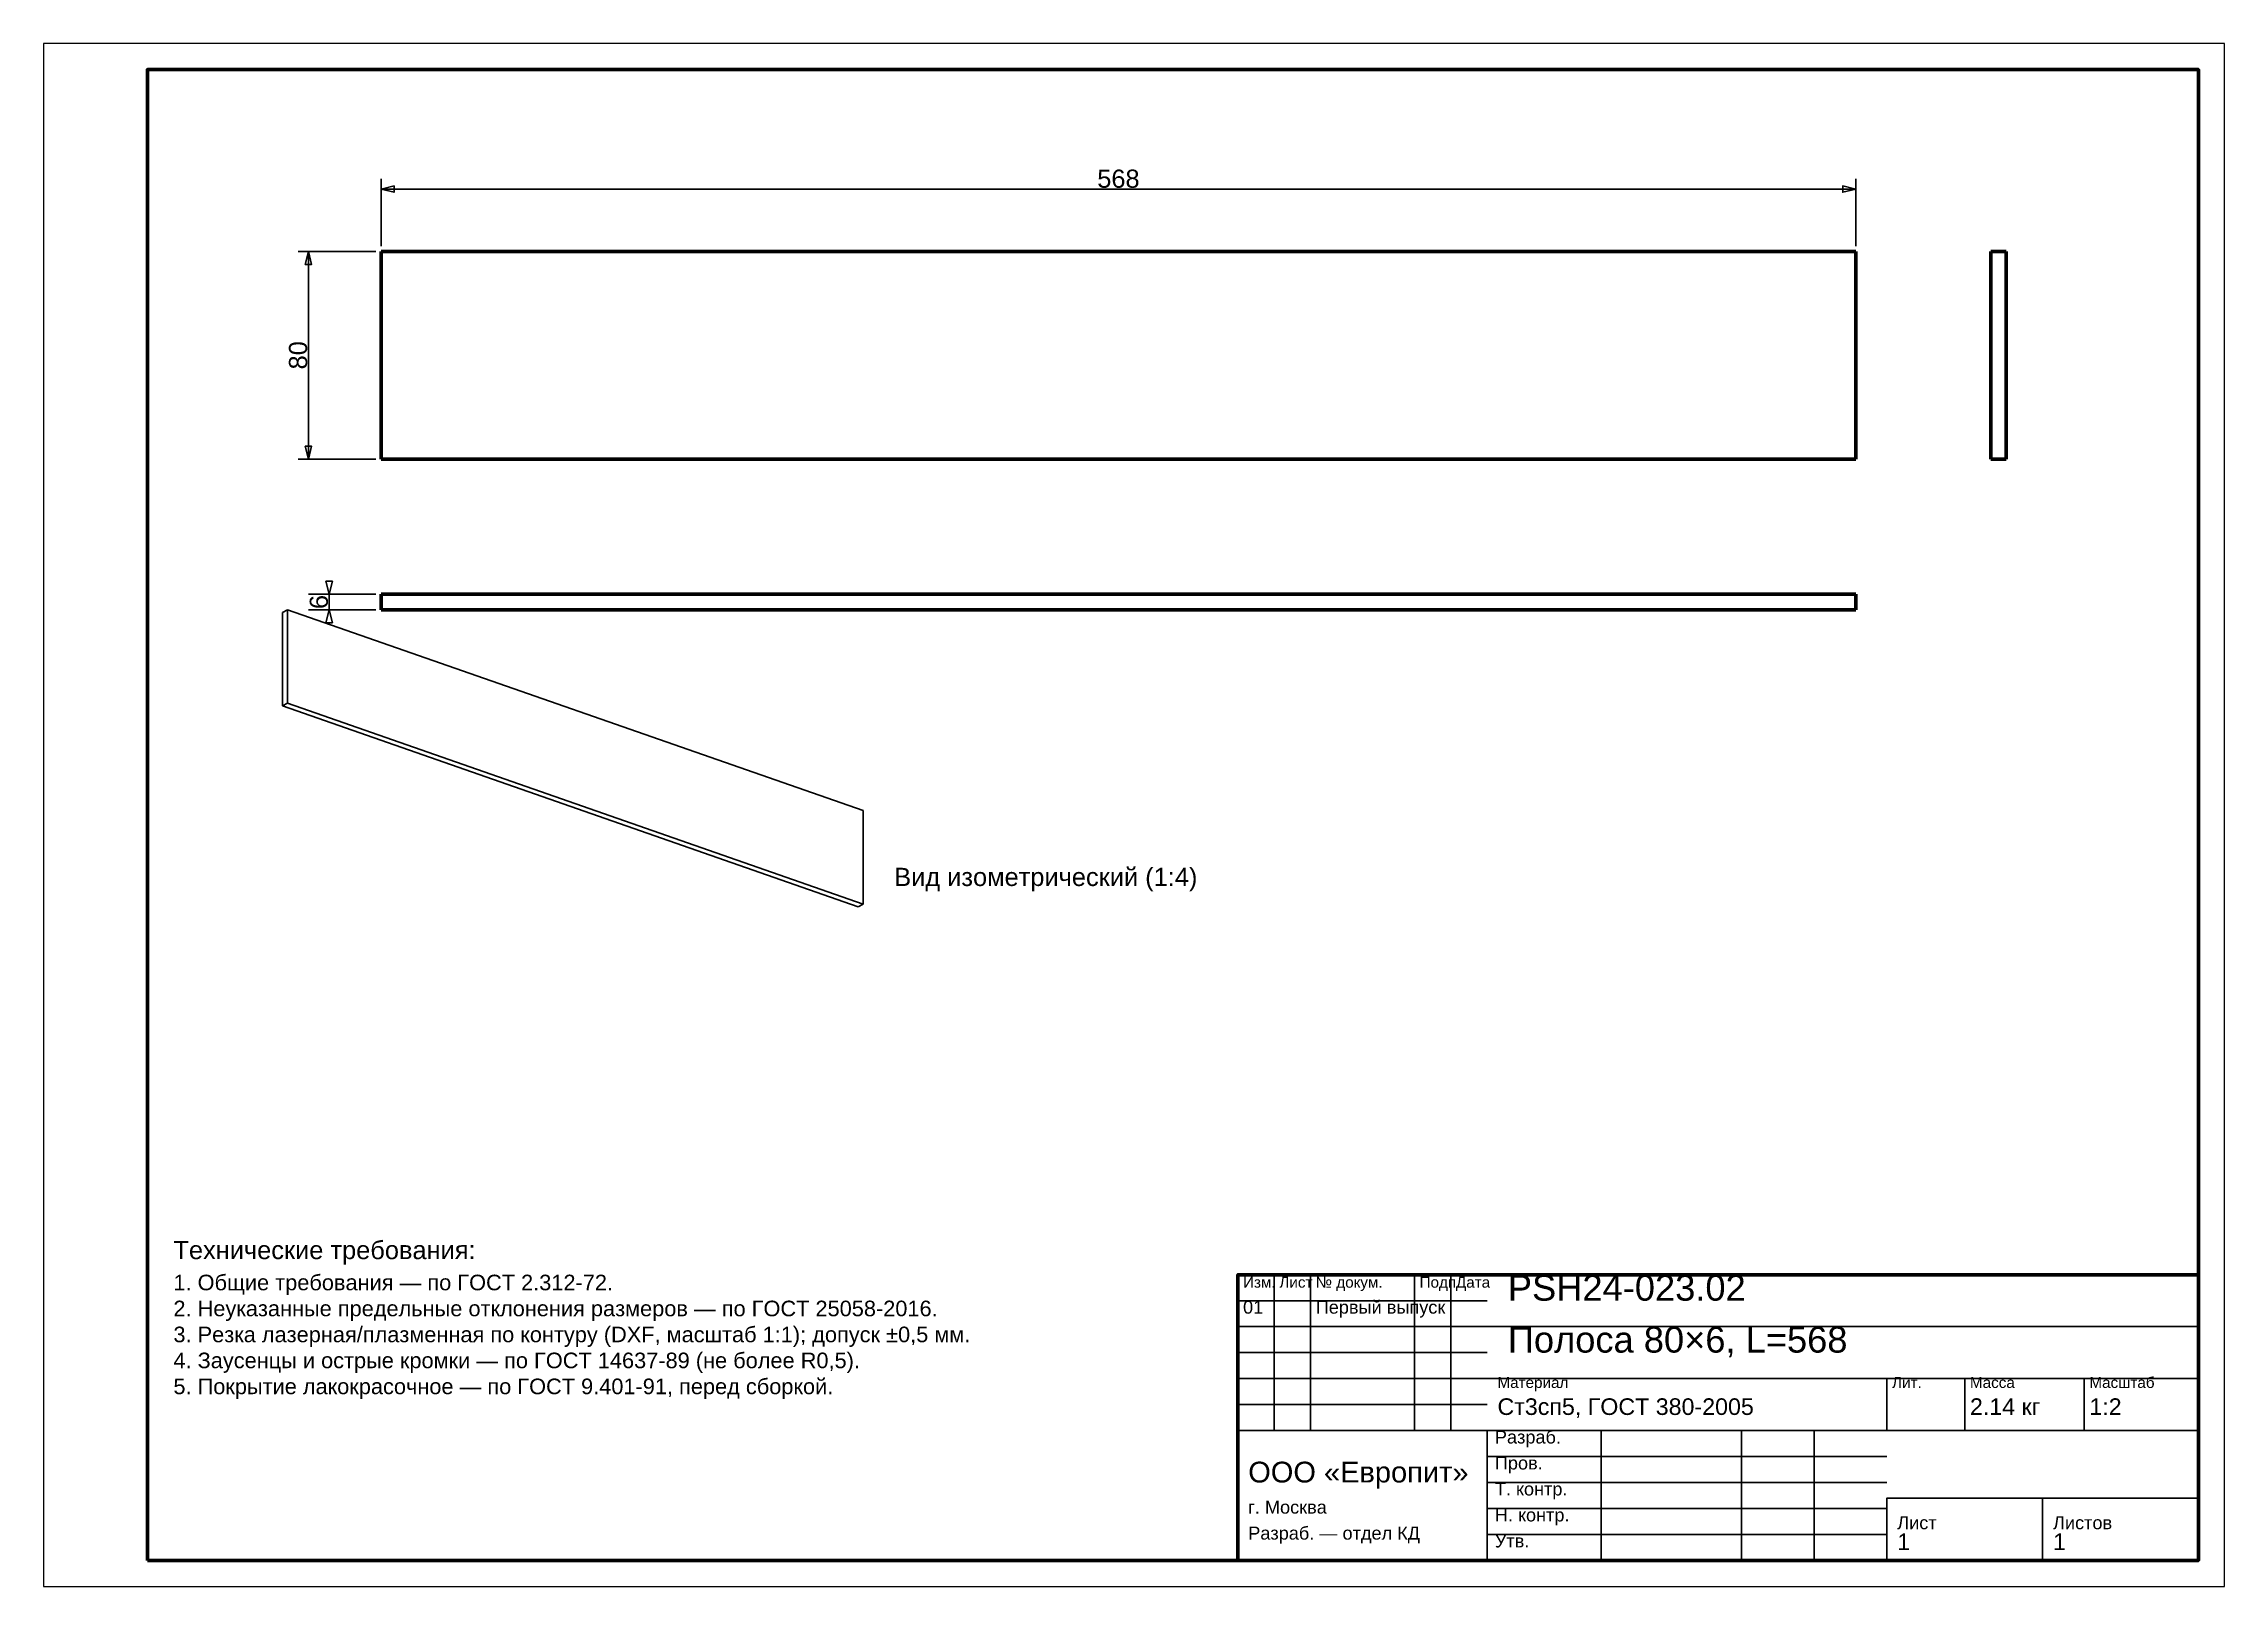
# Model space of a CAD drawing. Header units: millimetres. Extents: x 0 to 420, y 0 to 297.
import ezdxf
from ezdxf.enums import TextEntityAlignment as Align

# ---------------------------------------------------------------- set-up
doc = ezdxf.new("R2010")
doc.units = ezdxf.units.MM
doc.linetypes.add('DASHED', pattern=[1.524, 1.27, -0.254])
doc.styles.add('GOST', font='Arial')

msp = doc.modelspace()

# ---------------------------------------------------------------- linework, layer by layer
at = {"color": 7, "lineweight": 35}
for p, q in [((65, 258), (65, 271)), ((65, 269), (349, 269)), ((349, 258), (349, 271)), ((64, 257), (49, 257)), ((51, 217), (51, 257)), ((64, 217), (49, 217)), ((64, 191), (51, 191)), ((55, 188), (55, 191)), ((64, 188), (51, 188)), ((237, 30), (237, 60)), ((244, 30), (244, 60)), ((264, 30), (264, 60)), ((271, 30), (271, 60)), ((230, 55), (278, 55)), ((230, 50), (278, 50)), ((278, 50), (415, 50)), ((230, 45), (278, 45)), ((230, 40), (278, 40)), ((278, 40), (415, 40)), ((355, 30), (355, 40)), ((370, 30), (370, 40)), ((393, 30), (393, 40)), ((230, 35), (278, 35)), ((230, 30), (278, 30)), ((278, 30), (415, 30)), ((300, 5), (300, 30)), ((327, 5), (327, 30)), ((341, 5), (341, 30)), ((278, 25), (355, 25)), ((278, 20), (355, 20)), ((355, 17), (415, 17)), ((278, 15), (355, 15)), ((278, 10), (355, 10))]:
    msp.add_line(p, q, dxfattribs=at)
at = {"color": 1, "lineweight": 70}
for p, q in [((65, 257), (65, 217)), ((349, 257), (65, 257)), ((349, 217), (349, 257)), ((375, 217), (375, 257)), ((375, 257), (378, 257)), ((378, 257), (378, 217)), ((349, 217), (65, 217)), ((378, 217), (375, 217)), ((65, 191), (65, 188)), ((65, 191), (349, 191)), ((349, 188), (349, 191)), ((349, 188), (65, 188))]:
    msp.add_line(p, q, dxfattribs=at)
at = {"color": 5, "linetype": 'DASHED', "lineweight": 35}
for p, q in [((65, 257), (349, 257)), ((65, 217), (65, 257)), ((349, 257), (349, 217)), ((378, 257), (375, 257)), ((375, 257), (375, 217)), ((378, 217), (378, 257)), ((349, 217), (65, 217)), ((375, 217), (378, 217)), ((65, 188), (65, 191)), ((65, 191), (349, 191)), ((349, 191), (349, 188)), ((65, 188), (349, 188))]:
    msp.add_line(p, q, dxfattribs=at)
at = {"color": 1, "lineweight": 35}
for p, q in [((46, 187.49), (46.94, 188)), ((46, 169.49), (46, 187.49)), ((46.94, 188), (46.94, 170)), ((157.82, 149.35), (46.94, 188)), ((46.94, 170), (46, 169.49)), ((46, 169.49), (156.88, 130.83)), ((46.94, 170), (157.82, 131.34)), ((157.82, 131.34), (157.82, 149.35)), ((156.88, 130.83), (157.82, 131.34))]:
    msp.add_line(p, q, dxfattribs=at)
at = {"color": 7, "lineweight": 25}
msp.add_lwpolyline([(0, 0), (420, 0), (420, 297), (0, 297)], close=True, dxfattribs=at)
at = {"color": 7, "lineweight": 70}
for points in [[(20, 5), (415, 5), (415, 292), (20, 292)], [(230, 5), (415, 5), (415, 60), (230, 60)]]:
    msp.add_lwpolyline(points, close=True, dxfattribs=at)
at = {"color": 7, "lineweight": 35}
for points in [[(65, 269), (67.5, 268.38), (67.5, 269.62)], [(349, 269), (346.5, 269.62), (346.5, 268.38)], [(51, 257), (50.38, 254.5), (51.62, 254.5)], [(51, 217), (51.62, 219.5), (50.38, 219.5)], [(55, 191), (55.62, 193.5), (54.38, 193.5)], [(55, 188), (54.38, 185.5), (55.62, 185.5)], [(230, 5), (278, 5), (278, 30), (230, 30)], [(355, 5), (385, 5), (385, 17), (355, 17)], [(385, 5), (415, 5), (415, 17), (385, 17)]]:
    msp.add_lwpolyline(points, close=True, dxfattribs=at)

# ---------------------------------------------------------------- texts
at = {"color": 7, "style": 'GOST'}
msp.add_text('568', height=3.5, dxfattribs=at).set_placement((207, 271), align=Align.MIDDLE)
for s, p in [('80', (49, 237)), ('6', (53, 189.5))]:
    msp.add_text(s, height=3.5, rotation=90, dxfattribs=at).set_placement(p, align=Align.MIDDLE)
at = {"color": 3, "style": 'GOST'}
for s, height, p in [('Вид изометрический (1:4)', 3.5, (163.82, 134.83)), ('Технические требования:', 3.5, (25, 63)), ('1. Общие требования — по ГОСТ 2.312-72.', 3, (25, 57)), ('Изм.', 2.1, (231, 57.5)), ('Лист', 2.1, (238, 57.5)), ('№ докум.', 2.1, (245, 57.5)), ('Подп.', 2.1, (265, 57.5)), ('Дата', 2.1, (272, 57.5)), ('PSH24-023.02', 5, (282, 55)), ('2. Неуказанные предельные отклонения размеров — по ГОСТ 25058-2016.', 3, (25, 52)), ('01', 2.5, (231, 52.5)), ('Первый выпуск', 2.5, (245, 52.5)), ('3. Резка лазерная/плазменная по контуру (DXF, масштаб 1:1); допуск ±0,5 мм.', 3, (25, 47)), ('Полоса 80×6, L=568', 5, (282, 45)), ('4. Заусенцы и острые кромки — по ГОСТ 14637-89 (не более R0,5).', 3, (25, 42)), ('5. Покрытие лакокрасочное — по ГОСТ 9.401-91, перед сборкой.', 3, (25, 37)), ('Материал', 2.1, (280, 38.2)), ('Лит.', 2.1, (356, 38.2)), ('Масса', 2.1, (371, 38.2)), ('Масштаб', 2.1, (394, 38.2)), ('Ст3сп5, ГОСТ 380-2005', 3.2, (280, 33)), ('2.14 кг', 3.2, (371, 33)), ('1:2', 3.2, (394, 33)), ('Разраб.', 2.5, (279.5, 27.5)), ('ООО «Европит»', 4, (232, 20)), ('Пров.', 2.5, (279.5, 22.5)), ('Т. контр.', 2.5, (279.5, 17.5)), ('г. Москва', 2.5, (232, 14)), ('Н. контр.', 2.5, (279.5, 12.5)), ('Лист', 2.5, (357, 11)), ('Листов', 2.5, (387, 11)), ('Разраб. — отдел КД', 2.5, (232, 9)), ('Утв.', 2.5, (279.5, 7.5)), ('1', 3.2, (357, 7)), ('1', 3.2, (387, 7))]:
    msp.add_text(s, height=height, dxfattribs=at).set_placement(p)

doc.saveas('drawing.dxf')
